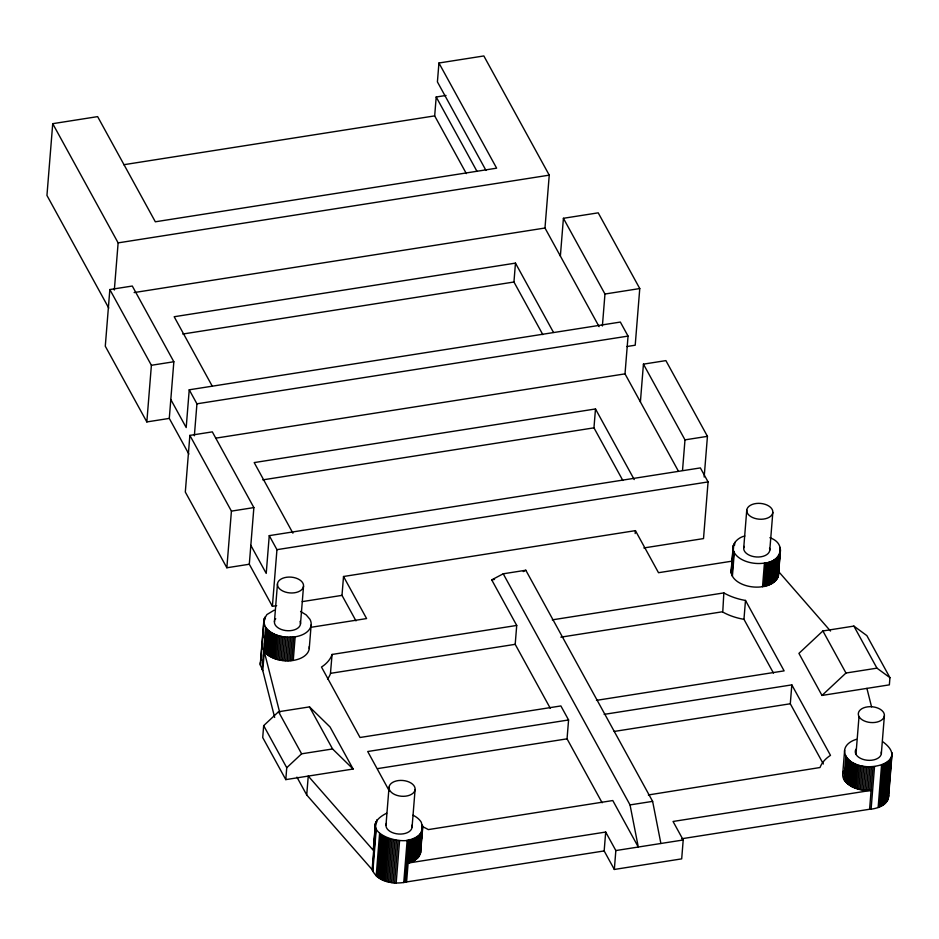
<?xml version="1.0" encoding="UTF-8"?>
<svg xmlns="http://www.w3.org/2000/svg" width="939" height="939" viewBox="0 0 939 939"><rect width="100%" height="100%" fill="white"/><g stroke="black" fill="none" stroke-linecap="round" stroke-linejoin="round"><path stroke-width="1.41" d="M843.468 771.154A23.78 14.378 4.6 0 0 843.961 779.534C849.619 788.361 861.274 790.884 871.11 790.368L673.052 821.472L683.205 839.982L681.691 858.868L614.329 869.455L604.164 850.934L406.599 881.944C394.556 884.691 377.572 882.484 372.149 869.631L306.724 794.969L308.25 776.084L373.675 850.746L374.062 845.159M413.031 815.205A23.78 14.378 4.6 0 1 421.318 822.318C430.402 858.105 345.259 834.125 386.68 813.186M274.658 717.431L262.779 670.61L260.361 665.058L260.502 662.241M830.499 631.043L778.114 571.006C780.79 580.138 770.168 585.889 762.538 586.699A23.78 14.378 4.6 0 1 732.397 576.206L731.164 572.45L731.904 567.813M769.874 537.73C787.68 543.869 780.109 562.731 764.44 563.095A23.78 14.378 4.6 0 1 734.298 552.59C729.861 545.078 737.725 537.46 744.815 536.005M681.644 838.762L869.596 809.254C877.284 808.866 889.139 804.723 888.576 795.11M882.707 741.681C913.87 764.405 855.816 777.046 845.863 755.93A23.78 14.378 4.6 0 1 856.391 739.333M599.105 326.655L544.984 228.024L549.245 175.147L483.843 55.953L438.936 63.007L496.637 168.175L155.334 221.792L97.633 116.624L52.725 123.678L46.95 195.441L108.771 308.109M169.29 418.407L173.844 361.75L132.293 286.031L109.84 289.552L105.285 346.209L146.836 421.928L169.29 418.407L188.88 454.1M114.335 290.034L118.126 242.872L52.725 123.678M146.836 421.928L151.39 365.283L109.84 289.552M678.428 471.214L625.01 373.863L628.05 336.092L620.35 322.065L189.232 389.802L186.192 427.562L170.804 399.521M249.305 564.245L253.87 507.588L212.32 431.87L189.866 435.391L185.312 492.048L226.851 567.766L249.305 564.245L272.392 606.312L276.653 605.643M194.361 435.778L196.932 403.817L189.232 389.802M226.851 567.766L231.417 511.121L189.866 435.391M643.849 547.953L703.511 538.587L708.065 481.93L700.377 467.915L269.258 535.641L266.218 573.412L250.83 545.359M260.303 664.119L263.918 619.752L266.876 614.576L274.211 610.162M260.361 665.058L264.164 618.836M261.547 654.753L261.101 660.422L261.547 659.542M262.004 649.095L262.462 643.426M262.92 637.757L263.378 632.1M263.836 626.43L264.516 617.932M264.739 619.893L264.962 617.052M262.134 669.718L265.561 627.229L263.777 622.569L263.918 619.752M262.779 670.61L266.207 628.121L265.561 627.229M309.236 646.619A23.78 14.378 4.6 0 1 293.25 660.422C283.425 661.784 272.263 659.859 265.044 652.593L266.934 628.989L266.207 628.121M265.866 653.438L267.768 629.834L266.934 628.989M266.77 654.248L268.671 630.644L267.768 629.834M267.756 655.023L269.657 631.419L268.671 630.644M272.392 606.312L276.946 549.667L269.258 535.641M268.824 655.762L270.725 632.158L269.657 631.419M263.671 725.647L262.72 737.549L285.796 779.616L353.123 769.029L330.047 726.974L309.494 706.891L278.531 711.75L263.671 725.647L286.747 767.715L285.796 779.616M269.963 656.467L271.864 632.863L270.725 632.158M271.16 657.124L273.061 633.52L271.864 632.863M274.434 621.63L277.475 583.87M272.427 657.734L274.329 634.13L273.061 633.52M273.754 658.298L275.655 634.694L274.329 634.13M275.127 658.802L277.028 635.198L275.655 634.694M276.536 659.272L278.437 635.656L277.028 635.198M277.991 659.671L279.892 636.067L278.437 635.656M279.482 660.011L281.383 636.407L279.892 636.067M280.996 660.305L282.897 636.701L281.383 636.407M282.533 660.54L284.435 636.935L282.897 636.701M284.071 660.704L285.972 637.1L284.435 636.935M285.632 660.81L287.534 637.205L295.151 636.818A23.78 14.378 4.6 0 0 309.917 619.271L306.243 614.939L300.586 611.453M287.181 660.856L289.083 637.252M288.731 660.845L290.62 637.229M290.257 660.763L292.158 637.158M291.771 660.622L293.672 637.018M293.25 660.422L295.151 636.818M300.492 623.954L303.532 586.182A13.076 7.911 4.6 0 0 284.693 577.626A13.076 7.911 4.6 0 0 283.273 591.265A13.076 7.911 4.6 0 0 303.532 586.182M309.248 648.509L311.149 624.904M327.558 679.014A47.572 28.757 4.6 0 0 330.422 673.779L332.077 654.448L516.72 625.444L515.194 644.33L550.313 708.335M355.987 620.879L341.996 595.373L343.521 576.499L635.421 530.641L658.509 572.708L731.422 561.252M373.393 848.856L375.424 823.374M373.487 849.807L375.647 822.458M372.149 869.631L375.964 821.555M372.443 870.582L375.858 828.092M372.83 871.509L376.246 829.02M376.668 822.576L376.891 819.794M466.343 173.598L434.675 115.884L436.201 96.999L446.025 95.449M438.936 63.007L437.41 81.893L485.968 170.393M376.187 875.911L379.602 833.421M377.114 876.709L380.541 834.219M378.135 877.472L381.551 834.994M379.215 878.2L382.643 835.722M380.377 878.892L383.793 836.403M381.598 879.538L385.025 837.048M385.999 824.97L389.039 787.199M382.889 880.136L386.305 837.647M384.227 880.676L387.643 838.187M385.612 881.181L389.028 838.691M387.044 881.615L390.46 839.126M388.5 882.003L391.927 839.513M390.002 882.331L393.418 839.842M391.516 882.601L394.943 840.112M393.065 882.813L396.481 840.323M394.603 882.965L398.03 840.475M396.164 883.047L399.58 840.558M403.758 882.566L407.174 840.076M405.202 882.284L408.618 839.795M406.599 881.944L410.014 839.454M412.057 827.282L415.097 789.523A13.076 7.911 4.6 0 0 396.258 780.966A13.076 7.911 4.6 0 0 394.849 794.594A13.076 7.911 4.6 0 0 415.097 789.523M614.329 869.455L615.843 850.558L605.69 832.048L408.125 863.058L409.474 862.671L411.376 839.067M409.474 862.671L410.766 862.213L412.667 838.609M410.766 862.213L412.01 861.72L413.911 838.104M412.01 861.72L413.195 861.157L415.085 837.553M413.195 861.157L414.299 860.558L416.2 836.954M414.299 860.558L415.331 859.901L417.233 836.297M415.331 859.901L416.294 859.208L418.184 835.604M416.294 859.208L417.162 858.481L419.064 834.877M417.162 858.481L417.949 857.706L419.85 834.102M417.949 857.706L418.653 856.896L420.555 833.292M418.653 856.896L421.165 832.459M419.264 856.063L421.67 831.59M421.142 841.767L421.693 834.83M422.034 830.663L422.48 825.111M419.78 855.194L422.092 830.71M420.191 854.314L422.667 826.05M420.508 853.398L422.761 827.001M542.824 334.624L513.95 282.005L515.464 263.12L174.173 316.736L212.191 386.046M560.372 256.065L563.412 218.294L598.213 212.836L639.764 288.555L635.21 345.212L626.853 346.526M602.134 802.775L567.05 738.84L568.576 719.967L560.876 705.94L360.024 737.491L321.49 667.042L322.687 666.244A47.572 28.757 4.6 0 0 331.937 654.906L332.077 654.448M622.839 480.475L593.964 427.844L595.49 408.958L254.187 462.587L292.921 533.176M602.392 325.986L604.962 294.024L563.412 218.294M604.164 850.934L605.69 832.048M640.398 401.904L643.438 364.144L665.892 360.611L707.443 436.342L704.168 477.012M635.187 533.54L635.421 530.641M682.524 470.369L684.989 439.863L643.438 364.144M773.478 673.099L743.958 619.317L741.986 618.965A47.572 28.757 4.6 0 1 722.76 612.052L723.84 592.908L552.285 619.857M731.117 571.511L733.206 546.029M731.164 572.45L733.453 545.113M731.328 573.4L733.805 544.209M731.587 574.339L733.476 550.735M731.939 575.278L733.84 551.674M734.568 545.254L734.791 542.472M732.397 576.206L734.298 552.59M743.723 547.907L746.751 510.135M743.958 619.317L745.484 600.432L743.5 600.08A47.572 28.757 4.6 0 1 724.286 593.166L723.84 592.908M762.538 586.699L764.44 563.095M763.994 586.429L765.895 562.825M765.402 586.112L767.304 562.508M766.776 585.736L768.677 562.132M769.78 550.231L772.82 512.459A13.076 7.911 4.6 0 0 753.982 503.903A13.076 7.911 4.6 0 0 752.562 517.53A13.076 7.911 4.6 0 0 772.82 512.459M768.09 585.302L769.992 561.698M769.346 584.821L771.248 561.217M770.555 584.281L772.445 560.677M771.682 583.694L773.583 560.09M772.738 583.049L774.64 559.444M773.724 582.368L775.614 558.764M774.616 581.652L776.518 558.048M775.438 580.889L777.339 557.285M776.166 580.091L778.067 556.487M776.799 579.269L778.701 555.665M777.351 578.412L779.241 554.808M778.901 561.287L779.124 558.505M779.793 550.172L780.016 547.402M777.797 577.532L779.687 553.928M778.372 571.945L778.595 569.175M778.936 565.008L779.487 558.059M779.828 553.893L780.274 548.341M778.138 576.628L780.426 549.292M778.384 575.713L780.485 550.231M823.35 763.994L790.298 703.769L791.823 684.883L604.153 714.368M842.729 773.9L844.631 750.296M843.961 779.534L845.863 755.93M844.513 780.45L846.415 756.834M845.159 781.33L847.06 757.726M845.898 782.199L847.788 758.595M846.72 783.044L848.621 759.44M847.624 783.854L849.525 760.25M848.61 784.628L850.511 761.024M849.678 785.368L851.579 761.764M850.816 786.072L852.718 762.468M852.025 786.729L853.915 763.125M853.281 787.34L855.183 763.736M855.969 754.346L859.009 716.574M854.607 787.903L856.509 764.299M855.981 788.42L857.882 764.816M857.401 788.877L859.291 765.273M858.845 789.276L860.746 765.672M860.335 789.629L862.237 766.024M861.849 789.91L863.751 766.306M863.387 790.145L865.289 766.541M864.936 790.309L866.826 766.705M866.486 790.415L868.387 766.811M868.035 790.462L869.937 766.858M869.584 790.45L871.486 766.846M869.596 809.254L873.012 766.764M871.11 809.113L874.526 766.623M881.345 753.559L884.385 715.8A13.076 7.911 4.6 0 0 865.547 707.243A13.076 7.911 4.6 0 0 864.126 720.87A13.076 7.911 4.6 0 0 884.385 715.8M878.141 807.528L881.557 765.039M879.397 807.035L882.813 764.546M889.937 677.676L889.362 684.86L822.001 695.435L798.925 653.38L822.893 630.961L853.88 626.09L866.861 635.621L889.937 677.676L876.956 668.157L853.88 626.09M880.594 806.495L884.022 764.006M881.733 805.908L885.148 763.419M882.789 805.275L886.205 762.785M883.763 804.594L887.191 762.104M884.667 803.866L888.083 761.376M885.489 803.103L888.904 760.625M886.216 802.317L889.632 759.827M886.85 801.483L890.266 758.994M887.39 800.627L890.818 758.137M887.836 799.746L891.264 757.257M888.188 798.843L891.991 752.62M888.587 797L892.05 753.571M420.731 852.483L420.296 847.776M286.747 767.715L301.619 753.817L332.57 748.958L353.123 769.029M822.001 695.435L845.969 673.028L876.956 668.157M516.72 625.444L491.707 579.868L503.222 573.799L525.817 570.243L652.628 801.366L660.892 843.48L683.205 839.982M523.258 571.593L525.817 570.243M648.356 794.957L820.029 767.527A47.572 28.757 4.6 0 1 829.266 756.177L830.487 755.367L791.823 684.883M123.748 164.724L434.675 115.884M118.126 242.872L549.245 175.147M134.124 292.569L544.984 228.024M182.776 334.038L513.95 282.005M151.39 365.283L173.844 361.75M604.962 294.024L639.764 288.555M196.932 403.817L628.05 336.092M215.594 438.184L625.01 373.863M262.791 479.876L593.964 427.844M231.417 511.121L253.87 507.588M684.989 439.863L707.443 436.342M276.946 549.667L708.065 481.93M302.229 601.629L341.996 595.373M491.707 579.868L494.536 579.422M310.868 627.322L366.597 618.566L343.521 576.499M330.563 673.333L515.194 644.33M560.853 637.158L722.326 611.794M596.465 700.353L784.124 670.869L745.484 600.432M568.576 719.967L367.712 751.517L389.427 791.19M377.701 768.595L567.05 738.84M614.188 731.446L790.298 703.769M503.222 573.799L630.034 804.911L652.628 801.366M615.843 850.558L660.892 843.48M285.972 637.1L287.534 637.205M265.044 652.593L264.305 651.725L279.775 712.736M822.893 630.961L845.969 673.028M436.201 96.999L477.012 171.391M515.464 263.12L553.494 332.429M595.49 408.958L634.224 479.559M309.494 706.891L332.57 748.958M278.531 711.75L301.619 753.817M296.935 777.128L306.724 794.969M866.908 688.381L871.556 706.832M630.034 804.911L638.297 847.037L612.791 800.544L428.313 829.595A47.572 28.757 4.6 0 0 423.372 827.048M769.546 548.153A13.076 7.911 4.6 0 1 756.353 556.968A13.076 7.911 4.6 0 1 744.122 546.392M881.251 752.01A13.076 7.911 4.6 0 1 867.073 760.226A13.076 7.911 4.6 0 1 855.945 749.252M300.057 621.36A13.076 7.911 4.6 0 1 287.921 630.738A13.076 7.911 4.6 0 1 274.646 620.62M275.385 619.165A13.076 7.911 4.6 0 1 275.737 618.707M411.822 825.217A13.076 7.911 4.6 0 1 398.641 834.032A13.076 7.911 4.6 0 1 386.41 823.456"/></g></svg>
